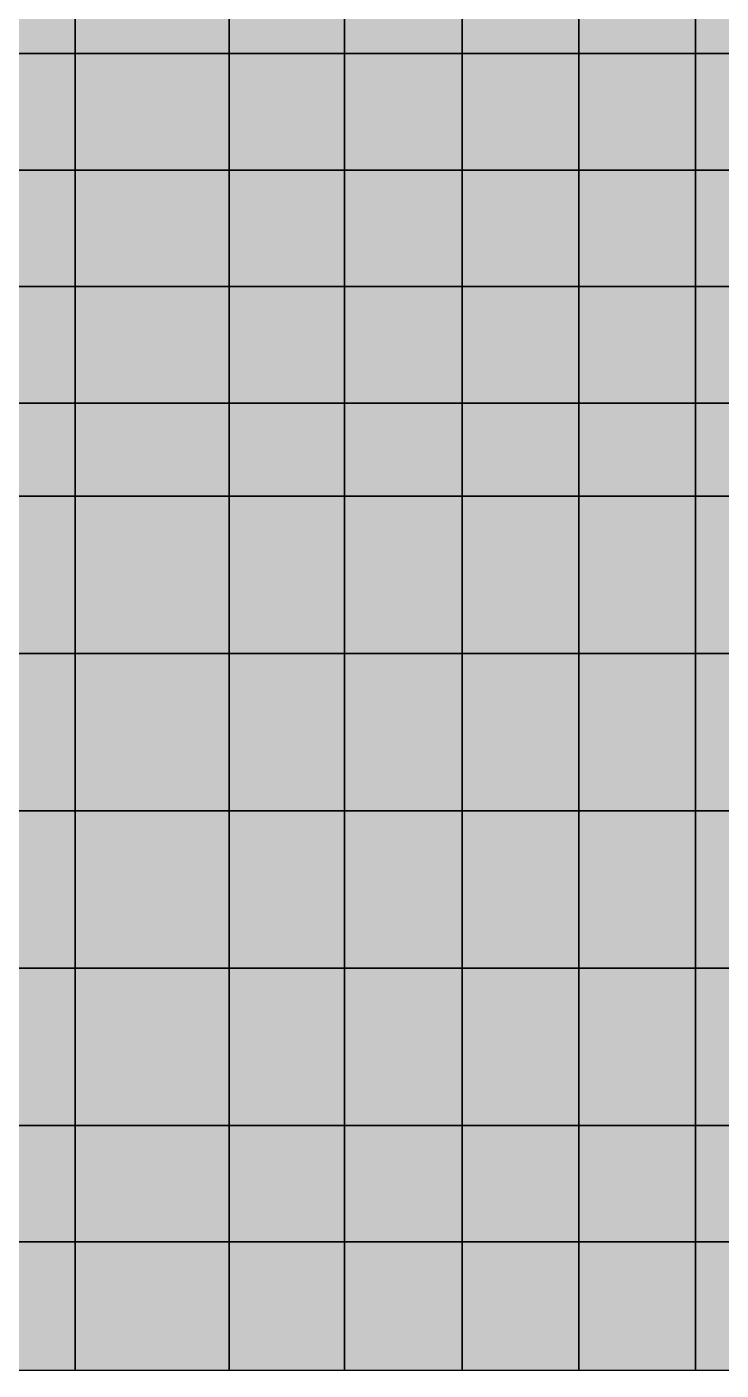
# Model space of a CAD drawing. Header units: inches. Extents: x -100 to 146, y -140 to 41.
# Drawn here: x 0.58 to 6.53, y -41.4 to -29.87 of the extents above; entities that cross this region are included whole.
import ezdxf

# ---------------------------------------------------------------- set-up
doc = ezdxf.new("R2010")
doc.units = ezdxf.units.IN
doc.header["$MEASUREMENT"] = 0
for name, color, linetype in [('Contour 1-01', 7, 'Continuous'), ('Mesh-Ag1', 7, 'Continuous'), ('Mesh-CDM(50%)_Ac1①', 7, 'Continuous'), ('Mesh-CDM(50%)_Acs', 7, 'Continuous'), ('Mesh-Dc1', 7, 'Continuous'), ('Mesh-Dg1', 7, 'Continuous'), ('Mesh-Ds1', 7, 'Continuous'), ('Undeformed Mesh-Ag1', 7, 'Continuous'), ('Undeformed Mesh-CDM(50%)_Ac1①', 7, 'Continuous'), ('Undeformed Mesh-CDM(50%)_Acs', 7, 'Continuous'), ('Undeformed Mesh-Dc1', 7, 'Continuous'), ('Undeformed Mesh-Dg1', 7, 'Continuous'), ('Undeformed Mesh-Ds1', 7, 'Continuous')]:
    doc.layers.add(name, color=color, linetype=linetype)

msp = doc.modelspace()

# ---------------------------------------------------------------- linework, layer by layer
at = {"color": 7, "true_color": 0xffffff, "transparency": 33554687}
for points in [[(0.99, -28.5), (0, -28.5), (0, -30.1)], [(0.99, -28.5), (0, -30.1), (0.99, -30.1)], [(0.99, -28.5), (0.99, -30.1), (2.311025, -30.1)], [(0.99, -28.5), (2.311025, -30.1), (2.311025, -28.5)], [(3.3, -28.5), (2.311025, -28.5), (2.311025, -30.1)], [(3.3, -28.5), (2.311025, -30.1), (3.3, -30.1)], [(4.311025, -28.5), (3.3, -28.5), (3.3, -30.1)], [(4.311025, -28.5), (3.3, -30.1), (4.311025, -30.1)], [(5.311025, -28.5), (4.311025, -28.5), (4.311025, -30.1)], [(5.311025, -28.5), (4.311025, -30.1), (5.311025, -30.1)], [(6.311025, -28.5), (5.311025, -28.5), (5.311025, -30.1)], [(6.311025, -28.5), (5.311025, -30.1), (6.311025, -30.1)], [(7.311025, -28.5), (6.311025, -28.5), (6.311025, -30.1)], [(7.311025, -28.5), (6.311025, -30.1), (7.311025, -30.1)], [(0, -31.1), (0.99, -31.1), (0.99, -30.1)], [(0, -31.1), (0.99, -30.1), (0, -30.1)], [(0.99, -30.1), (0.99, -31.1), (2.311025, -31.1)], [(0.99, -30.1), (2.311025, -31.1), (2.311025, -30.1)], [(2.311025, -31.1), (3.3, -31.1), (3.3, -30.1)], [(2.311025, -31.1), (3.3, -30.1), (2.311025, -30.1)], [(3.3, -31.1), (4.311025, -31.1), (4.311025, -30.1)], [(3.3, -31.1), (4.311025, -30.1), (3.3, -30.1)], [(4.311025, -31.1), (5.311025, -31.1), (5.311025, -30.1)], [(4.311025, -31.1), (5.311025, -30.1), (4.311025, -30.1)], [(5.311025, -31.1), (6.311025, -31.1), (6.311025, -30.1)], [(5.311025, -31.1), (6.311025, -30.1), (5.311025, -30.1)], [(6.311025, -31.1), (7.311025, -31.1), (7.311025, -30.1)], [(6.311025, -31.1), (7.311025, -30.1), (6.311025, -30.1)], [(0.99, -31.1), (0, -31.1), (0, -32.1)], [(0.99, -31.1), (0, -32.1), (0.99, -32.1)], [(0.99, -31.1), (0.99, -32.1), (2.311025, -32.1)], [(0.99, -31.1), (2.311025, -32.1), (2.311025, -31.1)], [(3.3, -31.1), (2.311025, -31.1), (2.311025, -32.1)], [(3.3, -31.1), (2.311025, -32.1), (3.3, -32.1)], [(4.311025, -31.1), (3.3, -31.1), (3.3, -32.1)], [(4.311025, -31.1), (3.3, -32.1), (4.311025, -32.1)], [(5.311025, -31.1), (4.311025, -31.1), (4.311025, -32.1)], [(5.311025, -31.1), (4.311025, -32.1), (5.311025, -32.1)], [(6.311025, -31.1), (5.311025, -31.1), (5.311025, -32.1)], [(6.311025, -31.1), (5.311025, -32.1), (6.311025, -32.1)], [(7.311025, -31.1), (6.311025, -31.1), (6.311025, -32.1)], [(7.311025, -31.1), (6.311025, -32.1), (7.311025, -32.1)], [(0, -33.1), (0.99, -33.1), (0.99, -32.1)], [(0, -33.1), (0.99, -32.1), (0, -32.1)], [(0.99, -33.1), (2.311025, -33.1), (2.311025, -32.1)], [(0.99, -33.1), (2.311025, -32.1), (0.99, -32.1)], [(2.311025, -33.1), (3.3, -33.1), (3.3, -32.1)], [(2.311025, -33.1), (3.3, -32.1), (2.311025, -32.1)], [(3.3, -33.1), (4.311025, -33.1), (4.311025, -32.1)], [(3.3, -33.1), (4.311025, -32.1), (3.3, -32.1)], [(4.311025, -33.1), (5.311025, -33.1), (5.311025, -32.1)], [(4.311025, -33.1), (5.311025, -32.1), (4.311025, -32.1)], [(5.311025, -33.1), (6.311025, -33.1), (6.311025, -32.1)], [(5.311025, -33.1), (6.311025, -32.1), (5.311025, -32.1)], [(6.311025, -33.1), (7.311025, -33.1), (7.311025, -32.1)], [(6.311025, -33.1), (7.311025, -32.1), (6.311025, -32.1)], [(0, -33.9), (0.99, -33.9), (0.99, -33.1)], [(0, -33.9), (0.99, -33.1), (0, -33.1)], [(0.99, -33.9), (2.311025, -33.9), (2.311025, -33.1)], [(0.99, -33.9), (2.311025, -33.1), (0.99, -33.1)], [(2.311025, -33.9), (3.3, -33.9), (3.3, -33.1)], [(2.311025, -33.9), (3.3, -33.1), (2.311025, -33.1)], [(3.3, -33.9), (4.311025, -33.9), (4.311025, -33.1)], [(3.3, -33.9), (4.311025, -33.1), (3.3, -33.1)], [(4.311025, -33.9), (5.311025, -33.9), (5.311025, -33.1)], [(4.311025, -33.9), (5.311025, -33.1), (4.311025, -33.1)], [(5.311025, -33.9), (6.311025, -33.9), (6.311025, -33.1)], [(5.311025, -33.9), (6.311025, -33.1), (5.311025, -33.1)], [(6.311025, -33.9), (7.311025, -33.9), (7.311025, -33.1)], [(6.311025, -33.9), (7.311025, -33.1), (6.311025, -33.1)], [(0, -35.25), (0.99, -35.25), (0.99, -33.9)], [(0, -35.25), (0.99, -33.9), (0, -33.9)], [(0.99, -33.9), (0.99, -35.25), (2.311025, -35.25)], [(0.99, -33.9), (2.311025, -35.25), (2.311025, -33.9)], [(2.311025, -35.25), (3.3, -35.25), (3.3, -33.9)], [(2.311025, -35.25), (3.3, -33.9), (2.311025, -33.9)], [(3.3, -33.9), (3.3, -35.25), (4.311025, -35.25)], [(3.3, -33.9), (4.311025, -35.25), (4.311025, -33.9)], [(4.311025, -33.9), (4.311025, -35.25), (5.311025, -35.25)], [(4.311025, -33.9), (5.311025, -35.25), (5.311025, -33.9)], [(5.311025, -33.9), (5.311025, -35.25), (6.311025, -35.25)], [(5.311025, -33.9), (6.311025, -35.25), (6.311025, -33.9)], [(6.311025, -33.9), (6.311025, -35.25), (7.311025, -35.25)], [(6.311025, -33.9), (7.311025, -35.25), (7.311025, -33.9)], [(0, -36.6), (0.99, -36.6), (0.99, -35.25)], [(0, -36.6), (0.99, -35.25), (0, -35.25)], [(0.99, -35.25), (0.99, -36.6), (2.311025, -36.6)], [(0.99, -35.25), (2.311025, -36.6), (2.311025, -35.25)], [(2.311025, -36.6), (3.3, -36.6), (3.3, -35.25)], [(2.311025, -36.6), (3.3, -35.25), (2.311025, -35.25)], [(3.3, -36.6), (4.311025, -36.6), (4.311025, -35.25)], [(3.3, -36.6), (4.311025, -35.25), (3.3, -35.25)], [(4.311025, -36.6), (5.311025, -36.6), (5.311025, -35.25)], [(4.311025, -36.6), (5.311025, -35.25), (4.311025, -35.25)], [(5.311025, -35.25), (5.311025, -36.6), (6.311025, -36.6)], [(5.311025, -35.25), (6.311025, -36.6), (6.311025, -35.25)], [(6.311025, -35.25), (6.311025, -36.6), (7.311025, -36.6)], [(6.311025, -35.25), (7.311025, -36.6), (7.311025, -35.25)], [(0, -37.95), (0.99, -37.95), (0.99, -36.6)], [(0, -37.95), (0.99, -36.6), (0, -36.6)], [(0.99, -36.6), (0.99, -37.95), (2.311025, -37.95)], [(0.99, -36.6), (2.311025, -37.95), (2.311025, -36.6)], [(2.311025, -37.95), (3.3, -37.95), (3.3, -36.6)], [(2.311025, -37.95), (3.3, -36.6), (2.311025, -36.6)], [(3.3, -37.95), (4.311025, -37.95), (4.311025, -36.6)], [(3.3, -37.95), (4.311025, -36.6), (3.3, -36.6)], [(4.311025, -36.6), (4.311025, -37.95), (5.311025, -37.95)], [(4.311025, -36.6), (5.311025, -37.95), (5.311025, -36.6)], [(5.311025, -36.6), (5.311025, -37.95), (6.311025, -37.95)], [(5.311025, -36.6), (6.311025, -37.95), (6.311025, -36.6)], [(6.311025, -36.6), (6.311025, -37.95), (7.311025, -37.95)], [(6.311025, -36.6), (7.311025, -37.95), (7.311025, -36.6)], [(0.99, -37.95), (0, -37.95), (0, -39.3)], [(0.99, -37.95), (0, -39.3), (0.99, -39.3)], [(0.99, -39.3), (2.311025, -39.3), (2.311025, -37.95)], [(0.99, -39.3), (2.311025, -37.95), (0.99, -37.95)], [(3.3, -37.95), (2.311025, -37.95), (2.311025, -39.3)], [(3.3, -37.95), (2.311025, -39.3), (3.3, -39.3)], [(3.3, -39.3), (4.311025, -39.3), (4.311025, -37.95)], [(3.3, -39.3), (4.311025, -37.95), (3.3, -37.95)], [(5.311025, -37.95), (4.311025, -37.95), (4.311025, -39.3)], [(5.311025, -37.95), (4.311025, -39.3), (5.311025, -39.3)], [(5.311025, -37.95), (5.311025, -39.3), (6.311025, -39.3)], [(5.311025, -37.95), (6.311025, -39.3), (6.311025, -37.95)], [(6.311025, -37.95), (6.311025, -39.3), (7.311025, -39.3)], [(6.311025, -37.95), (7.311025, -39.3), (7.311025, -37.95)], [(0, -40.3), (0.99, -40.3), (0.99, -39.3)], [(0, -40.3), (0.99, -39.3), (0, -39.3)], [(2.311025, -39.3), (0.99, -39.3), (0.99, -40.3)], [(2.311025, -39.3), (0.99, -40.3), (2.311025, -40.3)], [(2.311025, -40.3), (3.3, -40.3), (3.3, -39.3)], [(2.311025, -40.3), (3.3, -39.3), (2.311025, -39.3)], [(4.311025, -39.3), (3.3, -39.3), (3.3, -40.3)], [(4.311025, -39.3), (3.3, -40.3), (4.311025, -40.3)], [(4.311025, -40.3), (5.311025, -40.3), (5.311025, -39.3)], [(4.311025, -40.3), (5.311025, -39.3), (4.311025, -39.3)], [(5.311025, -40.3), (6.311025, -40.3), (6.311025, -39.3)], [(5.311025, -40.3), (6.311025, -39.3), (5.311025, -39.3)], [(6.311025, -40.3), (7.311025, -40.3), (7.311025, -39.3)], [(6.311025, -40.3), (7.311025, -39.3), (6.311025, -39.3)], [(0.99, -40.3), (0, -40.3), (0, -41.4)], [(0.99, -40.3), (0, -41.4), (0.99, -41.4)], [(2.311025, -40.3), (0.99, -40.3), (0.99, -41.4)], [(2.311025, -40.3), (0.99, -41.4), (2.311025, -41.4)], [(3.3, -40.3), (2.311025, -40.3), (2.311025, -41.4)], [(3.3, -40.3), (2.311025, -41.4), (3.3, -41.4)], [(4.311025, -40.3), (3.3, -40.3), (3.3, -41.4)], [(4.311025, -40.3), (3.3, -41.4), (4.311025, -41.4)], [(5.311025, -40.3), (4.311025, -40.3), (4.311025, -41.4)], [(5.311025, -40.3), (4.311025, -41.4), (5.311025, -41.4)], [(6.311025, -40.3), (5.311025, -40.3), (5.311025, -41.4)], [(6.311025, -40.3), (5.311025, -41.4), (6.311025, -41.4)], [(7.311025, -40.3), (6.311025, -40.3), (6.311025, -41.4)], [(7.311025, -40.3), (6.311025, -41.4), (7.311025, -41.4)]]:
    msp.add_solid(points, dxfattribs=at)
at = {"layer": 'Contour 1-01', "color": 5, "true_color": 0x0000ff}
for points in [[(0.99, -28.5), (0, -28.5), (0, -30.1)], [(0.99, -28.5), (0, -30.1), (0.99, -30.1)], [(0.99, -28.5), (0.99, -30.1), (2.311025, -30.1)], [(0.99, -28.5), (2.311025, -30.1), (2.311025, -28.5)], [(3.3, -28.5), (2.311025, -28.5), (2.311025, -30.1)], [(3.3, -28.5), (2.311025, -30.1), (3.3, -30.1)], [(4.311025, -28.5), (3.3, -28.5), (3.3, -30.1)], [(4.311025, -28.5), (3.3, -30.1), (4.311025, -30.1)], [(5.311025, -28.5), (4.311025, -28.5), (4.311025, -30.1)], [(5.311025, -28.5), (4.311025, -30.1), (5.311025, -30.1)], [(6.311025, -28.5), (5.311025, -28.5), (5.311025, -30.1)], [(6.311025, -28.5), (5.311025, -30.1), (6.311025, -30.1)], [(7.311025, -28.5), (6.311025, -28.5), (6.311025, -30.1)], [(7.311025, -28.5), (6.311025, -30.1), (7.311025, -30.1)], [(0, -31.1), (0.99, -31.1), (0.99, -30.1)], [(0, -31.1), (0.99, -30.1), (0, -30.1)], [(0.99, -30.1), (0.99, -31.1), (2.311025, -31.1)], [(0.99, -30.1), (2.311025, -31.1), (2.311025, -30.1)], [(2.311025, -31.1), (3.3, -31.1), (3.3, -30.1)], [(2.311025, -31.1), (3.3, -30.1), (2.311025, -30.1)], [(3.3, -31.1), (4.311025, -31.1), (4.311025, -30.1)], [(3.3, -31.1), (4.311025, -30.1), (3.3, -30.1)], [(4.311025, -31.1), (5.311025, -31.1), (5.311025, -30.1)], [(4.311025, -31.1), (5.311025, -30.1), (4.311025, -30.1)], [(5.311025, -31.1), (6.311025, -31.1), (6.311025, -30.1)], [(5.311025, -31.1), (6.311025, -30.1), (5.311025, -30.1)], [(6.311025, -31.1), (7.311025, -31.1), (7.311025, -30.1)], [(6.311025, -31.1), (7.311025, -30.1), (6.311025, -30.1)], [(0.99, -31.1), (0, -31.1), (0, -32.1)], [(0.99, -31.1), (0, -32.1), (0.99, -32.1)], [(0.99, -31.1), (0.99, -32.1), (2.311025, -32.1)], [(0.99, -31.1), (2.311025, -32.1), (2.311025, -31.1)], [(3.3, -31.1), (2.311025, -31.1), (2.311025, -32.1)], [(3.3, -31.1), (2.311025, -32.1), (3.3, -32.1)], [(4.311025, -31.1), (3.3, -31.1), (3.3, -32.1)], [(4.311025, -31.1), (3.3, -32.1), (4.311025, -32.1)], [(5.311025, -31.1), (4.311025, -31.1), (4.311025, -32.1)], [(5.311025, -31.1), (4.311025, -32.1), (5.311025, -32.1)], [(6.311025, -31.1), (5.311025, -31.1), (5.311025, -32.1)], [(6.311025, -31.1), (5.311025, -32.1), (6.311025, -32.1)], [(7.311025, -31.1), (6.311025, -31.1), (6.311025, -32.1)], [(7.311025, -31.1), (6.311025, -32.1), (7.311025, -32.1)], [(0, -33.1), (0.99, -33.1), (0.99, -32.1)], [(0, -33.1), (0.99, -32.1), (0, -32.1)], [(0.99, -33.1), (2.311025, -33.1), (2.311025, -32.1)], [(0.99, -33.1), (2.311025, -32.1), (0.99, -32.1)], [(2.311025, -33.1), (3.3, -33.1), (3.3, -32.1)], [(2.311025, -33.1), (3.3, -32.1), (2.311025, -32.1)], [(3.3, -33.1), (4.311025, -33.1), (4.311025, -32.1)], [(3.3, -33.1), (4.311025, -32.1), (3.3, -32.1)], [(4.311025, -33.1), (5.311025, -33.1), (5.311025, -32.1)], [(4.311025, -33.1), (5.311025, -32.1), (4.311025, -32.1)], [(5.311025, -33.1), (6.311025, -33.1), (6.311025, -32.1)], [(5.311025, -33.1), (6.311025, -32.1), (5.311025, -32.1)], [(6.311025, -33.1), (7.311025, -33.1), (7.311025, -32.1)], [(6.311025, -33.1), (7.311025, -32.1), (6.311025, -32.1)], [(0, -33.9), (0.99, -33.9), (0.99, -33.1)], [(0, -33.9), (0.99, -33.1), (0, -33.1)], [(0.99, -33.9), (2.311025, -33.9), (2.311025, -33.1)], [(0.99, -33.9), (2.311025, -33.1), (0.99, -33.1)], [(2.311025, -33.9), (3.3, -33.9), (3.3, -33.1)], [(2.311025, -33.9), (3.3, -33.1), (2.311025, -33.1)], [(3.3, -33.9), (4.311025, -33.9), (4.311025, -33.1)], [(3.3, -33.9), (4.311025, -33.1), (3.3, -33.1)], [(4.311025, -33.9), (5.311025, -33.9), (5.311025, -33.1)], [(4.311025, -33.9), (5.311025, -33.1), (4.311025, -33.1)], [(5.311025, -33.9), (6.311025, -33.9), (6.311025, -33.1)], [(5.311025, -33.9), (6.311025, -33.1), (5.311025, -33.1)], [(6.311025, -33.9), (7.311025, -33.9), (7.311025, -33.1)], [(6.311025, -33.9), (7.311025, -33.1), (6.311025, -33.1)], [(0, -35.25), (0.99, -35.25), (0.99, -33.9)], [(0, -35.25), (0.99, -33.9), (0, -33.9)], [(0.99, -33.9), (0.99, -35.25), (2.311025, -35.25)], [(0.99, -33.9), (2.311025, -35.25), (2.311025, -33.9)], [(2.311025, -35.25), (3.3, -35.25), (3.3, -33.9)], [(2.311025, -35.25), (3.3, -33.9), (2.311025, -33.9)], [(3.3, -33.9), (3.3, -35.25), (4.311025, -35.25)], [(3.3, -33.9), (4.311025, -35.25), (4.311025, -33.9)], [(4.311025, -33.9), (4.311025, -35.25), (5.311025, -35.25)], [(4.311025, -33.9), (5.311025, -35.25), (5.311025, -33.9)], [(5.311025, -33.9), (5.311025, -35.25), (6.311025, -35.25)], [(5.311025, -33.9), (6.311025, -35.25), (6.311025, -33.9)], [(6.311025, -33.9), (6.311025, -35.25), (7.311025, -35.25)], [(6.311025, -33.9), (7.311025, -35.25), (7.311025, -33.9)], [(0, -36.6), (0.99, -36.6), (0.99, -35.25)], [(0, -36.6), (0.99, -35.25), (0, -35.25)], [(0.99, -35.25), (0.99, -36.6), (2.311025, -36.6)], [(0.99, -35.25), (2.311025, -36.6), (2.311025, -35.25)], [(2.311025, -36.6), (3.3, -36.6), (3.3, -35.25)], [(2.311025, -36.6), (3.3, -35.25), (2.311025, -35.25)], [(3.3, -36.6), (4.311025, -36.6), (4.311025, -35.25)], [(3.3, -36.6), (4.311025, -35.25), (3.3, -35.25)], [(4.311025, -36.6), (5.311025, -36.6), (5.311025, -35.25)], [(4.311025, -36.6), (5.311025, -35.25), (4.311025, -35.25)], [(5.311025, -35.25), (5.311025, -36.6), (6.311025, -36.6)], [(5.311025, -35.25), (6.311025, -36.6), (6.311025, -35.25)], [(6.311025, -35.25), (6.311025, -36.6), (7.311025, -36.6)], [(6.311025, -35.25), (7.311025, -36.6), (7.311025, -35.25)], [(0, -37.95), (0.99, -37.95), (0.99, -36.6)], [(0, -37.95), (0.99, -36.6), (0, -36.6)], [(0.99, -36.6), (0.99, -37.95), (2.311025, -37.95)], [(0.99, -36.6), (2.311025, -37.95), (2.311025, -36.6)], [(2.311025, -37.95), (3.3, -37.95), (3.3, -36.6)], [(2.311025, -37.95), (3.3, -36.6), (2.311025, -36.6)], [(3.3, -37.95), (4.311025, -37.95), (4.311025, -36.6)], [(3.3, -37.95), (4.311025, -36.6), (3.3, -36.6)], [(4.311025, -36.6), (4.311025, -37.95), (5.311025, -37.95)], [(4.311025, -36.6), (5.311025, -37.95), (5.311025, -36.6)], [(5.311025, -36.6), (5.311025, -37.95), (6.311025, -37.95)], [(5.311025, -36.6), (6.311025, -37.95), (6.311025, -36.6)], [(6.311025, -36.6), (6.311025, -37.95), (7.311025, -37.95)], [(6.311025, -36.6), (7.311025, -37.95), (7.311025, -36.6)], [(0.99, -37.95), (0, -37.95), (0, -39.3)], [(0.99, -37.95), (0, -39.3), (0.99, -39.3)], [(0.99, -39.3), (2.311025, -39.3), (2.311025, -37.95)], [(0.99, -39.3), (2.311025, -37.95), (0.99, -37.95)], [(3.3, -37.95), (2.311025, -37.95), (2.311025, -39.3)], [(3.3, -37.95), (2.311025, -39.3), (3.3, -39.3)], [(3.3, -39.3), (4.311025, -39.3), (4.311025, -37.95)], [(3.3, -39.3), (4.311025, -37.95), (3.3, -37.95)], [(5.311025, -37.95), (4.311025, -37.95), (4.311025, -39.3)], [(5.311025, -37.95), (4.311025, -39.3), (5.311025, -39.3)], [(5.311025, -37.95), (5.311025, -39.3), (6.311025, -39.3)], [(5.311025, -37.95), (6.311025, -39.3), (6.311025, -37.95)], [(6.311025, -37.95), (6.311025, -39.3), (7.311025, -39.3)], [(6.311025, -37.95), (7.311025, -39.3), (7.311025, -37.95)], [(0, -40.3), (0.99, -40.3), (0.99, -39.3)], [(0, -40.3), (0.99, -39.3), (0, -39.3)], [(2.311025, -39.3), (0.99, -39.3), (0.99, -40.3)], [(2.311025, -39.3), (0.99, -40.3), (2.311025, -40.3)], [(2.311025, -40.3), (3.3, -40.3), (3.3, -39.3)], [(2.311025, -40.3), (3.3, -39.3), (2.311025, -39.3)], [(4.311025, -39.3), (3.3, -39.3), (3.3, -40.3)], [(4.311025, -39.3), (3.3, -40.3), (4.311025, -40.3)], [(4.311025, -40.3), (5.311025, -40.3), (5.311025, -39.3)], [(4.311025, -40.3), (5.311025, -39.3), (4.311025, -39.3)], [(5.311025, -40.3), (6.311025, -40.3), (6.311025, -39.3)], [(5.311025, -40.3), (6.311025, -39.3), (5.311025, -39.3)], [(6.311025, -40.3), (7.311025, -40.3), (7.311025, -39.3)], [(6.311025, -40.3), (7.311025, -39.3), (6.311025, -39.3)], [(0.99, -40.3), (0, -40.3), (0, -41.4)], [(0.99, -40.3), (0, -41.4), (0.99, -41.4)], [(2.311025, -40.3), (0.99, -40.3), (0.99, -41.4)], [(2.311025, -40.3), (0.99, -41.4), (2.311025, -41.4)], [(3.3, -40.3), (2.311025, -40.3), (2.311025, -41.4)], [(3.3, -40.3), (2.311025, -41.4), (3.3, -41.4)], [(4.311025, -40.3), (3.3, -40.3), (3.3, -41.4)], [(4.311025, -40.3), (3.3, -41.4), (4.311025, -41.4)], [(5.311025, -40.3), (4.311025, -40.3), (4.311025, -41.4)], [(5.311025, -40.3), (4.311025, -41.4), (5.311025, -41.4)], [(6.311025, -40.3), (5.311025, -40.3), (5.311025, -41.4)], [(6.311025, -40.3), (5.311025, -41.4), (6.311025, -41.4)], [(7.311025, -40.3), (6.311025, -40.3), (6.311025, -41.4)], [(7.311025, -40.3), (6.311025, -41.4), (7.311025, -41.4)]]:
    msp.add_solid(points, dxfattribs=at)
at = {"layer": 'Mesh-Ag1', "color": 18, "true_color": 0x000000, "transparency": 33554559}
for p, q in [((0.99, -33.1), (0, -33.1)), ((0.99, -33.9), (0.99, -33.1)), ((2.311025, -33.1), (0.99, -33.1)), ((0.99, -33.1), (0.99, -33.9)), ((2.311025, -33.9), (2.311025, -33.1)), ((3.3, -33.1), (2.311025, -33.1)), ((2.311025, -33.1), (2.311025, -33.9)), ((3.3, -33.9), (3.3, -33.1)), ((4.311025, -33.1), (3.3, -33.1)), ((3.3, -33.1), (3.3, -33.9)), ((4.311025, -33.9), (4.311025, -33.1)), ((5.311025, -33.1), (4.311025, -33.1)), ((4.311025, -33.1), (4.311025, -33.9)), ((5.311025, -33.9), (5.311025, -33.1)), ((6.311025, -33.1), (5.311025, -33.1)), ((5.311025, -33.1), (5.311025, -33.9)), ((6.311025, -33.9), (6.311025, -33.1)), ((7.311025, -33.1), (6.311025, -33.1)), ((6.311025, -33.1), (6.311025, -33.9)), ((0, -33.9), (0.99, -33.9)), ((0.99, -33.9), (2.311025, -33.9)), ((2.311025, -33.9), (3.3, -33.9)), ((3.3, -33.9), (4.311025, -33.9)), ((4.311025, -33.9), (5.311025, -33.9)), ((5.311025, -33.9), (6.311025, -33.9)), ((6.311025, -33.9), (7.311025, -33.9))]:
    msp.add_line(p, q, dxfattribs=at)
at = {"layer": 'Mesh-CDM(50%)_Ac1①', "color": 18, "true_color": 0x000000, "transparency": 33554559}
for p, q in [((0.99, -30.1), (0.99, -28.5)), ((0.99, -28.5), (0.99, -30.1)), ((2.311025, -30.1), (2.311025, -28.5)), ((2.311025, -28.5), (2.311025, -30.1)), ((3.3, -30.1), (3.3, -28.5)), ((3.3, -28.5), (3.3, -30.1)), ((4.311025, -30.1), (4.311025, -28.5)), ((4.311025, -28.5), (4.311025, -30.1)), ((5.311025, -30.1), (5.311025, -28.5)), ((5.311025, -28.5), (5.311025, -30.1)), ((6.311025, -30.1), (6.311025, -28.5)), ((6.311025, -28.5), (6.311025, -30.1)), ((0, -30.1), (0.99, -30.1)), ((0.99, -30.1), (2.311025, -30.1)), ((2.311025, -30.1), (3.3, -30.1)), ((3.3, -30.1), (4.311025, -30.1)), ((4.311025, -30.1), (5.311025, -30.1)), ((5.311025, -30.1), (6.311025, -30.1)), ((6.311025, -30.1), (7.311025, -30.1))]:
    msp.add_line(p, q, dxfattribs=at)
at = {"layer": 'Mesh-CDM(50%)_Acs', "color": 18, "true_color": 0x000000, "transparency": 33554559}
for p, q in [((0.99, -30.1), (0, -30.1)), ((0.99, -31.1), (0.99, -30.1)), ((0.99, -30.1), (0.99, -31.1)), ((2.311025, -30.1), (0.99, -30.1)), ((2.311025, -31.1), (2.311025, -30.1)), ((3.3, -30.1), (2.311025, -30.1)), ((2.311025, -30.1), (2.311025, -31.1)), ((3.3, -31.1), (3.3, -30.1)), ((4.311025, -30.1), (3.3, -30.1)), ((3.3, -30.1), (3.3, -31.1)), ((4.311025, -31.1), (4.311025, -30.1)), ((5.311025, -30.1), (4.311025, -30.1)), ((4.311025, -30.1), (4.311025, -31.1)), ((5.311025, -31.1), (5.311025, -30.1)), ((6.311025, -30.1), (5.311025, -30.1)), ((5.311025, -30.1), (5.311025, -31.1)), ((6.311025, -31.1), (6.311025, -30.1)), ((7.311025, -30.1), (6.311025, -30.1)), ((6.311025, -30.1), (6.311025, -31.1)), ((0.99, -31.1), (0, -31.1)), ((0, -31.1), (0.99, -31.1)), ((0.99, -32.1), (0.99, -31.1)), ((0.99, -31.1), (0.99, -32.1)), ((2.311025, -31.1), (0.99, -31.1)), ((0.99, -31.1), (2.311025, -31.1)), ((2.311025, -32.1), (2.311025, -31.1)), ((2.311025, -31.1), (3.3, -31.1)), ((3.3, -31.1), (2.311025, -31.1)), ((2.311025, -31.1), (2.311025, -32.1)), ((3.3, -32.1), (3.3, -31.1)), ((4.311025, -31.1), (3.3, -31.1)), ((3.3, -31.1), (3.3, -32.1)), ((3.3, -31.1), (4.311025, -31.1)), ((4.311025, -32.1), (4.311025, -31.1)), ((5.311025, -31.1), (4.311025, -31.1)), ((4.311025, -31.1), (4.311025, -32.1)), ((4.311025, -31.1), (5.311025, -31.1)), ((5.311025, -32.1), (5.311025, -31.1)), ((6.311025, -31.1), (5.311025, -31.1)), ((5.311025, -31.1), (5.311025, -32.1)), ((5.311025, -31.1), (6.311025, -31.1)), ((6.311025, -32.1), (6.311025, -31.1)), ((7.311025, -31.1), (6.311025, -31.1)), ((6.311025, -31.1), (6.311025, -32.1)), ((6.311025, -31.1), (7.311025, -31.1)), ((0.99, -32.1), (0, -32.1)), ((0, -32.1), (0.99, -32.1)), ((0.99, -33.1), (0.99, -32.1)), ((2.311025, -32.1), (0.99, -32.1)), ((0.99, -32.1), (0.99, -33.1)), ((0.99, -32.1), (2.311025, -32.1)), ((2.311025, -33.1), (2.311025, -32.1)), ((3.3, -32.1), (2.311025, -32.1)), ((2.311025, -32.1), (2.311025, -33.1)), ((2.311025, -32.1), (3.3, -32.1)), ((3.3, -33.1), (3.3, -32.1)), ((4.311025, -32.1), (3.3, -32.1)), ((3.3, -32.1), (3.3, -33.1)), ((3.3, -32.1), (4.311025, -32.1)), ((4.311025, -33.1), (4.311025, -32.1)), ((5.311025, -32.1), (4.311025, -32.1)), ((4.311025, -32.1), (4.311025, -33.1)), ((4.311025, -32.1), (5.311025, -32.1)), ((5.311025, -33.1), (5.311025, -32.1)), ((6.311025, -32.1), (5.311025, -32.1)), ((5.311025, -32.1), (5.311025, -33.1)), ((5.311025, -32.1), (6.311025, -32.1)), ((6.311025, -33.1), (6.311025, -32.1)), ((6.311025, -32.1), (7.311025, -32.1)), ((7.311025, -32.1), (6.311025, -32.1)), ((6.311025, -32.1), (6.311025, -33.1)), ((0, -33.1), (0.99, -33.1)), ((0.99, -33.1), (2.311025, -33.1)), ((2.311025, -33.1), (3.3, -33.1)), ((3.3, -33.1), (4.311025, -33.1)), ((4.311025, -33.1), (5.311025, -33.1)), ((5.311025, -33.1), (6.311025, -33.1)), ((6.311025, -33.1), (7.311025, -33.1))]:
    msp.add_line(p, q, dxfattribs=at)
at = {"layer": 'Mesh-Dc1', "color": 18, "true_color": 0x000000, "transparency": 33554559}
for p, q in [((0.99, -33.9), (0, -33.9)), ((0.99, -35.25), (0.99, -33.9)), ((0.99, -33.9), (0.99, -35.25)), ((2.311025, -33.9), (0.99, -33.9)), ((2.311025, -35.25), (2.311025, -33.9)), ((3.3, -33.9), (2.311025, -33.9)), ((2.311025, -33.9), (2.311025, -35.25)), ((3.3, -35.25), (3.3, -33.9)), ((3.3, -33.9), (3.3, -35.25)), ((4.311025, -33.9), (3.3, -33.9)), ((4.311025, -35.25), (4.311025, -33.9)), ((4.311025, -33.9), (4.311025, -35.25)), ((5.311025, -33.9), (4.311025, -33.9)), ((5.311025, -35.25), (5.311025, -33.9)), ((5.311025, -33.9), (5.311025, -35.25)), ((6.311025, -33.9), (5.311025, -33.9)), ((6.311025, -35.25), (6.311025, -33.9)), ((6.311025, -33.9), (6.311025, -35.25)), ((7.311025, -33.9), (6.311025, -33.9)), ((0.99, -35.25), (0, -35.25)), ((0, -35.25), (0.99, -35.25)), ((0.99, -36.6), (0.99, -35.25)), ((0.99, -35.25), (0.99, -36.6)), ((2.311025, -35.25), (0.99, -35.25)), ((0.99, -35.25), (2.311025, -35.25)), ((2.311025, -36.6), (2.311025, -35.25)), ((3.3, -35.25), (2.311025, -35.25)), ((2.311025, -35.25), (2.311025, -36.6)), ((2.311025, -35.25), (3.3, -35.25)), ((3.3, -36.6), (3.3, -35.25)), ((4.311025, -35.25), (3.3, -35.25)), ((3.3, -35.25), (3.3, -36.6)), ((3.3, -35.25), (4.311025, -35.25)), ((4.311025, -36.6), (4.311025, -35.25)), ((5.311025, -35.25), (4.311025, -35.25)), ((4.311025, -35.25), (4.311025, -36.6)), ((4.311025, -35.25), (5.311025, -35.25)), ((5.311025, -36.6), (5.311025, -35.25)), ((5.311025, -35.25), (5.311025, -36.6)), ((6.311025, -35.25), (5.311025, -35.25)), ((5.311025, -35.25), (6.311025, -35.25)), ((6.311025, -36.6), (6.311025, -35.25)), ((6.311025, -35.25), (6.311025, -36.6)), ((7.311025, -35.25), (6.311025, -35.25)), ((6.311025, -35.25), (7.311025, -35.25)), ((0.99, -36.6), (0, -36.6)), ((0, -36.6), (0.99, -36.6)), ((0.99, -37.95), (0.99, -36.6)), ((0.99, -36.6), (0.99, -37.95)), ((2.311025, -36.6), (0.99, -36.6)), ((0.99, -36.6), (2.311025, -36.6)), ((2.311025, -37.95), (2.311025, -36.6)), ((3.3, -36.6), (2.311025, -36.6)), ((2.311025, -36.6), (2.311025, -37.95)), ((2.311025, -36.6), (3.3, -36.6)), ((3.3, -37.95), (3.3, -36.6)), ((3.3, -36.6), (4.311025, -36.6)), ((4.311025, -36.6), (3.3, -36.6)), ((3.3, -36.6), (3.3, -37.95)), ((4.311025, -37.95), (4.311025, -36.6)), ((4.311025, -36.6), (4.311025, -37.95)), ((5.311025, -36.6), (4.311025, -36.6)), ((4.311025, -36.6), (5.311025, -36.6)), ((5.311025, -37.95), (5.311025, -36.6)), ((5.311025, -36.6), (5.311025, -37.95)), ((6.311025, -36.6), (5.311025, -36.6)), ((5.311025, -36.6), (6.311025, -36.6)), ((6.311025, -37.95), (6.311025, -36.6)), ((6.311025, -36.6), (6.311025, -37.95)), ((7.311025, -36.6), (6.311025, -36.6)), ((6.311025, -36.6), (7.311025, -36.6)), ((0.99, -37.95), (0, -37.95)), ((0, -37.95), (0.99, -37.95)), ((0.99, -39.3), (0.99, -37.95)), ((2.311025, -37.95), (0.99, -37.95)), ((0.99, -37.95), (0.99, -39.3)), ((0.99, -37.95), (2.311025, -37.95)), ((2.311025, -39.3), (2.311025, -37.95)), ((3.3, -37.95), (2.311025, -37.95)), ((2.311025, -37.95), (2.311025, -39.3)), ((2.311025, -37.95), (3.3, -37.95)), ((3.3, -39.3), (3.3, -37.95)), ((4.311025, -37.95), (3.3, -37.95)), ((3.3, -37.95), (3.3, -39.3)), ((3.3, -37.95), (4.311025, -37.95)), ((4.311025, -39.3), (4.311025, -37.95)), ((5.311025, -37.95), (4.311025, -37.95)), ((4.311025, -37.95), (4.311025, -39.3)), ((4.311025, -37.95), (5.311025, -37.95)), ((5.311025, -39.3), (5.311025, -37.95)), ((5.311025, -37.95), (5.311025, -39.3)), ((6.311025, -37.95), (5.311025, -37.95)), ((5.311025, -37.95), (6.311025, -37.95)), ((6.311025, -39.3), (6.311025, -37.95)), ((6.311025, -37.95), (6.311025, -39.3)), ((7.311025, -37.95), (6.311025, -37.95)), ((6.311025, -37.95), (7.311025, -37.95)), ((0, -39.3), (0.99, -39.3)), ((0.99, -39.3), (2.311025, -39.3)), ((2.311025, -39.3), (3.3, -39.3)), ((3.3, -39.3), (4.311025, -39.3)), ((4.311025, -39.3), (5.311025, -39.3)), ((5.311025, -39.3), (6.311025, -39.3)), ((6.311025, -39.3), (7.311025, -39.3))]:
    msp.add_line(p, q, dxfattribs=at)
at = {"layer": 'Mesh-Dg1', "color": 18, "true_color": 0x000000, "transparency": 33554559}
for p, q in [((0.99, -40.3), (0, -40.3)), ((0.99, -41.4), (0.99, -40.3)), ((2.311025, -40.3), (0.99, -40.3)), ((0.99, -40.3), (0.99, -41.4)), ((2.311025, -41.4), (2.311025, -40.3)), ((3.3, -40.3), (2.311025, -40.3)), ((2.311025, -40.3), (2.311025, -41.4)), ((3.3, -41.4), (3.3, -40.3)), ((4.311025, -40.3), (3.3, -40.3)), ((3.3, -40.3), (3.3, -41.4)), ((4.311025, -41.4), (4.311025, -40.3)), ((5.311025, -40.3), (4.311025, -40.3)), ((4.311025, -40.3), (4.311025, -41.4)), ((5.311025, -41.4), (5.311025, -40.3)), ((6.311025, -40.3), (5.311025, -40.3)), ((5.311025, -40.3), (5.311025, -41.4)), ((6.311025, -41.4), (6.311025, -40.3)), ((7.311025, -40.3), (6.311025, -40.3)), ((6.311025, -40.3), (6.311025, -41.4)), ((0, -41.4), (0.99, -41.4)), ((0.99, -41.4), (2.311025, -41.4)), ((2.311025, -41.4), (3.3, -41.4)), ((3.3, -41.4), (4.311025, -41.4)), ((4.311025, -41.4), (5.311025, -41.4)), ((5.311025, -41.4), (6.311025, -41.4)), ((6.311025, -41.4), (7.311025, -41.4))]:
    msp.add_line(p, q, dxfattribs=at)
at = {"layer": 'Mesh-Ds1', "color": 18, "true_color": 0x000000, "transparency": 33554559}
for p, q in [((0.99, -39.3), (0, -39.3)), ((0.99, -40.3), (0.99, -39.3)), ((2.311025, -39.3), (0.99, -39.3)), ((0.99, -39.3), (0.99, -40.3)), ((2.311025, -40.3), (2.311025, -39.3)), ((3.3, -39.3), (2.311025, -39.3)), ((2.311025, -39.3), (2.311025, -40.3)), ((3.3, -40.3), (3.3, -39.3)), ((4.311025, -39.3), (3.3, -39.3)), ((3.3, -39.3), (3.3, -40.3)), ((4.311025, -40.3), (4.311025, -39.3)), ((5.311025, -39.3), (4.311025, -39.3)), ((4.311025, -39.3), (4.311025, -40.3)), ((5.311025, -40.3), (5.311025, -39.3)), ((6.311025, -39.3), (5.311025, -39.3)), ((5.311025, -39.3), (5.311025, -40.3)), ((6.311025, -40.3), (6.311025, -39.3)), ((7.311025, -39.3), (6.311025, -39.3)), ((6.311025, -39.3), (6.311025, -40.3)), ((0, -40.3), (0.99, -40.3)), ((0.99, -40.3), (2.311025, -40.3)), ((2.311025, -40.3), (3.3, -40.3)), ((3.3, -40.3), (4.311025, -40.3)), ((4.311025, -40.3), (5.311025, -40.3)), ((5.311025, -40.3), (6.311025, -40.3)), ((6.311025, -40.3), (7.311025, -40.3))]:
    msp.add_line(p, q, dxfattribs=at)
at = {"layer": 'Undeformed Mesh-Ag1', "color": 8, "true_color": 0x808080, "transparency": 33554687}
for p, q in [((0.99, -33.1), (0, -33.1)), ((0.99, -33.9), (0.99, -33.1)), ((2.311025, -33.1), (0.99, -33.1)), ((0.99, -33.1), (0.99, -33.9)), ((2.311025, -33.9), (2.311025, -33.1)), ((3.3, -33.1), (2.311025, -33.1)), ((2.311025, -33.1), (2.311025, -33.9)), ((3.3, -33.9), (3.3, -33.1)), ((4.311025, -33.1), (3.3, -33.1)), ((3.3, -33.1), (3.3, -33.9)), ((4.311025, -33.9), (4.311025, -33.1)), ((5.311025, -33.1), (4.311025, -33.1)), ((4.311025, -33.1), (4.311025, -33.9)), ((5.311025, -33.9), (5.311025, -33.1)), ((6.311025, -33.1), (5.311025, -33.1)), ((5.311025, -33.1), (5.311025, -33.9)), ((6.311025, -33.9), (6.311025, -33.1)), ((7.311025, -33.1), (6.311025, -33.1)), ((6.311025, -33.1), (6.311025, -33.9)), ((0, -33.9), (0.99, -33.9)), ((0.99, -33.9), (2.311025, -33.9)), ((2.311025, -33.9), (3.3, -33.9)), ((3.3, -33.9), (4.311025, -33.9)), ((4.311025, -33.9), (5.311025, -33.9)), ((5.311025, -33.9), (6.311025, -33.9)), ((6.311025, -33.9), (7.311025, -33.9))]:
    msp.add_line(p, q, dxfattribs=at)
at = {"layer": 'Undeformed Mesh-CDM(50%)_Ac1①', "color": 8, "true_color": 0x808080, "transparency": 33554687}
for p, q in [((0.99, -30.1), (0.99, -28.5)), ((0.99, -28.5), (0.99, -30.1)), ((2.311025, -30.1), (2.311025, -28.5)), ((2.311025, -28.5), (2.311025, -30.1)), ((3.3, -30.1), (3.3, -28.5)), ((3.3, -28.5), (3.3, -30.1)), ((4.311025, -30.1), (4.311025, -28.5)), ((4.311025, -28.5), (4.311025, -30.1)), ((5.311025, -30.1), (5.311025, -28.5)), ((5.311025, -28.5), (5.311025, -30.1)), ((6.311025, -30.1), (6.311025, -28.5)), ((6.311025, -28.5), (6.311025, -30.1)), ((0, -30.1), (0.99, -30.1)), ((0.99, -30.1), (2.311025, -30.1)), ((2.311025, -30.1), (3.3, -30.1)), ((3.3, -30.1), (4.311025, -30.1)), ((4.311025, -30.1), (5.311025, -30.1)), ((5.311025, -30.1), (6.311025, -30.1)), ((6.311025, -30.1), (7.311025, -30.1))]:
    msp.add_line(p, q, dxfattribs=at)
at = {"layer": 'Undeformed Mesh-CDM(50%)_Acs', "color": 8, "true_color": 0x808080, "transparency": 33554687}
for p, q in [((0.99, -30.1), (0, -30.1)), ((0.99, -31.1), (0.99, -30.1)), ((0.99, -30.1), (0.99, -31.1)), ((2.311025, -30.1), (0.99, -30.1)), ((2.311025, -31.1), (2.311025, -30.1)), ((3.3, -30.1), (2.311025, -30.1)), ((2.311025, -30.1), (2.311025, -31.1)), ((3.3, -31.1), (3.3, -30.1)), ((4.311025, -30.1), (3.3, -30.1)), ((3.3, -30.1), (3.3, -31.1)), ((4.311025, -31.1), (4.311025, -30.1)), ((5.311025, -30.1), (4.311025, -30.1)), ((4.311025, -30.1), (4.311025, -31.1)), ((5.311025, -31.1), (5.311025, -30.1)), ((6.311025, -30.1), (5.311025, -30.1)), ((5.311025, -30.1), (5.311025, -31.1)), ((6.311025, -31.1), (6.311025, -30.1)), ((7.311025, -30.1), (6.311025, -30.1)), ((6.311025, -30.1), (6.311025, -31.1)), ((0.99, -31.1), (0, -31.1)), ((0, -31.1), (0.99, -31.1)), ((0.99, -32.1), (0.99, -31.1)), ((0.99, -31.1), (0.99, -32.1)), ((2.311025, -31.1), (0.99, -31.1)), ((0.99, -31.1), (2.311025, -31.1)), ((2.311025, -32.1), (2.311025, -31.1)), ((2.311025, -31.1), (3.3, -31.1)), ((3.3, -31.1), (2.311025, -31.1)), ((2.311025, -31.1), (2.311025, -32.1)), ((3.3, -32.1), (3.3, -31.1)), ((4.311025, -31.1), (3.3, -31.1)), ((3.3, -31.1), (3.3, -32.1)), ((3.3, -31.1), (4.311025, -31.1)), ((4.311025, -32.1), (4.311025, -31.1)), ((5.311025, -31.1), (4.311025, -31.1)), ((4.311025, -31.1), (4.311025, -32.1)), ((4.311025, -31.1), (5.311025, -31.1)), ((5.311025, -32.1), (5.311025, -31.1)), ((6.311025, -31.1), (5.311025, -31.1)), ((5.311025, -31.1), (5.311025, -32.1)), ((5.311025, -31.1), (6.311025, -31.1)), ((6.311025, -32.1), (6.311025, -31.1)), ((7.311025, -31.1), (6.311025, -31.1)), ((6.311025, -31.1), (6.311025, -32.1)), ((6.311025, -31.1), (7.311025, -31.1)), ((0.99, -32.1), (0, -32.1)), ((0, -32.1), (0.99, -32.1)), ((0.99, -33.1), (0.99, -32.1)), ((2.311025, -32.1), (0.99, -32.1)), ((0.99, -32.1), (0.99, -33.1)), ((0.99, -32.1), (2.311025, -32.1)), ((2.311025, -33.1), (2.311025, -32.1)), ((3.3, -32.1), (2.311025, -32.1)), ((2.311025, -32.1), (2.311025, -33.1)), ((2.311025, -32.1), (3.3, -32.1)), ((3.3, -33.1), (3.3, -32.1)), ((4.311025, -32.1), (3.3, -32.1)), ((3.3, -32.1), (3.3, -33.1)), ((3.3, -32.1), (4.311025, -32.1)), ((4.311025, -33.1), (4.311025, -32.1)), ((5.311025, -32.1), (4.311025, -32.1)), ((4.311025, -32.1), (4.311025, -33.1)), ((4.311025, -32.1), (5.311025, -32.1)), ((5.311025, -33.1), (5.311025, -32.1)), ((6.311025, -32.1), (5.311025, -32.1)), ((5.311025, -32.1), (5.311025, -33.1)), ((5.311025, -32.1), (6.311025, -32.1)), ((6.311025, -33.1), (6.311025, -32.1)), ((6.311025, -32.1), (7.311025, -32.1)), ((7.311025, -32.1), (6.311025, -32.1)), ((6.311025, -32.1), (6.311025, -33.1)), ((0, -33.1), (0.99, -33.1)), ((0.99, -33.1), (2.311025, -33.1)), ((2.311025, -33.1), (3.3, -33.1)), ((3.3, -33.1), (4.311025, -33.1)), ((4.311025, -33.1), (5.311025, -33.1)), ((5.311025, -33.1), (6.311025, -33.1)), ((6.311025, -33.1), (7.311025, -33.1))]:
    msp.add_line(p, q, dxfattribs=at)
at = {"layer": 'Undeformed Mesh-Dc1', "color": 8, "true_color": 0x808080, "transparency": 33554687}
for p, q in [((0.99, -33.9), (0, -33.9)), ((0.99, -35.25), (0.99, -33.9)), ((0.99, -33.9), (0.99, -35.25)), ((2.311025, -33.9), (0.99, -33.9)), ((2.311025, -35.25), (2.311025, -33.9)), ((3.3, -33.9), (2.311025, -33.9)), ((2.311025, -33.9), (2.311025, -35.25)), ((3.3, -35.25), (3.3, -33.9)), ((3.3, -33.9), (3.3, -35.25)), ((4.311025, -33.9), (3.3, -33.9)), ((4.311025, -35.25), (4.311025, -33.9)), ((4.311025, -33.9), (4.311025, -35.25)), ((5.311025, -33.9), (4.311025, -33.9)), ((5.311025, -35.25), (5.311025, -33.9)), ((5.311025, -33.9), (5.311025, -35.25)), ((6.311025, -33.9), (5.311025, -33.9)), ((6.311025, -35.25), (6.311025, -33.9)), ((6.311025, -33.9), (6.311025, -35.25)), ((7.311025, -33.9), (6.311025, -33.9)), ((0.99, -35.25), (0, -35.25)), ((0, -35.25), (0.99, -35.25)), ((0.99, -36.6), (0.99, -35.25)), ((0.99, -35.25), (0.99, -36.6)), ((2.311025, -35.25), (0.99, -35.25)), ((0.99, -35.25), (2.311025, -35.25)), ((2.311025, -36.6), (2.311025, -35.25)), ((3.3, -35.25), (2.311025, -35.25)), ((2.311025, -35.25), (2.311025, -36.6)), ((2.311025, -35.25), (3.3, -35.25)), ((3.3, -36.6), (3.3, -35.25)), ((4.311025, -35.25), (3.3, -35.25)), ((3.3, -35.25), (3.3, -36.6)), ((3.3, -35.25), (4.311025, -35.25)), ((4.311025, -36.6), (4.311025, -35.25)), ((5.311025, -35.25), (4.311025, -35.25)), ((4.311025, -35.25), (4.311025, -36.6)), ((4.311025, -35.25), (5.311025, -35.25)), ((5.311025, -36.6), (5.311025, -35.25)), ((5.311025, -35.25), (5.311025, -36.6)), ((6.311025, -35.25), (5.311025, -35.25)), ((5.311025, -35.25), (6.311025, -35.25)), ((6.311025, -36.6), (6.311025, -35.25)), ((6.311025, -35.25), (6.311025, -36.6)), ((7.311025, -35.25), (6.311025, -35.25)), ((6.311025, -35.25), (7.311025, -35.25)), ((0.99, -36.6), (0, -36.6)), ((0, -36.6), (0.99, -36.6)), ((0.99, -37.95), (0.99, -36.6)), ((0.99, -36.6), (0.99, -37.95)), ((2.311025, -36.6), (0.99, -36.6)), ((0.99, -36.6), (2.311025, -36.6)), ((2.311025, -37.95), (2.311025, -36.6)), ((3.3, -36.6), (2.311025, -36.6)), ((2.311025, -36.6), (2.311025, -37.95)), ((2.311025, -36.6), (3.3, -36.6)), ((3.3, -37.95), (3.3, -36.6)), ((3.3, -36.6), (4.311025, -36.6)), ((4.311025, -36.6), (3.3, -36.6)), ((3.3, -36.6), (3.3, -37.95)), ((4.311025, -37.95), (4.311025, -36.6)), ((4.311025, -36.6), (4.311025, -37.95)), ((5.311025, -36.6), (4.311025, -36.6)), ((4.311025, -36.6), (5.311025, -36.6)), ((5.311025, -37.95), (5.311025, -36.6)), ((5.311025, -36.6), (5.311025, -37.95)), ((6.311025, -36.6), (5.311025, -36.6)), ((5.311025, -36.6), (6.311025, -36.6)), ((6.311025, -37.95), (6.311025, -36.6)), ((6.311025, -36.6), (6.311025, -37.95)), ((7.311025, -36.6), (6.311025, -36.6)), ((6.311025, -36.6), (7.311025, -36.6)), ((0.99, -37.95), (0, -37.95)), ((0, -37.95), (0.99, -37.95)), ((0.99, -39.3), (0.99, -37.95)), ((2.311025, -37.95), (0.99, -37.95)), ((0.99, -37.95), (0.99, -39.3)), ((0.99, -37.95), (2.311025, -37.95)), ((2.311025, -39.3), (2.311025, -37.95)), ((3.3, -37.95), (2.311025, -37.95)), ((2.311025, -37.95), (2.311025, -39.3)), ((2.311025, -37.95), (3.3, -37.95)), ((3.3, -39.3), (3.3, -37.95)), ((4.311025, -37.95), (3.3, -37.95)), ((3.3, -37.95), (3.3, -39.3)), ((3.3, -37.95), (4.311025, -37.95)), ((4.311025, -39.3), (4.311025, -37.95)), ((5.311025, -37.95), (4.311025, -37.95)), ((4.311025, -37.95), (4.311025, -39.3)), ((4.311025, -37.95), (5.311025, -37.95)), ((5.311025, -39.3), (5.311025, -37.95)), ((5.311025, -37.95), (5.311025, -39.3)), ((6.311025, -37.95), (5.311025, -37.95)), ((5.311025, -37.95), (6.311025, -37.95)), ((6.311025, -39.3), (6.311025, -37.95)), ((6.311025, -37.95), (6.311025, -39.3)), ((7.311025, -37.95), (6.311025, -37.95)), ((6.311025, -37.95), (7.311025, -37.95)), ((0, -39.3), (0.99, -39.3)), ((0.99, -39.3), (2.311025, -39.3)), ((2.311025, -39.3), (3.3, -39.3)), ((3.3, -39.3), (4.311025, -39.3)), ((4.311025, -39.3), (5.311025, -39.3)), ((5.311025, -39.3), (6.311025, -39.3)), ((6.311025, -39.3), (7.311025, -39.3))]:
    msp.add_line(p, q, dxfattribs=at)
at = {"layer": 'Undeformed Mesh-Dg1', "color": 8, "true_color": 0x808080, "transparency": 33554687}
for p, q in [((0.99, -40.3), (0, -40.3)), ((0.99, -41.4), (0.99, -40.3)), ((2.311025, -40.3), (0.99, -40.3)), ((0.99, -40.3), (0.99, -41.4)), ((2.311025, -41.4), (2.311025, -40.3)), ((3.3, -40.3), (2.311025, -40.3)), ((2.311025, -40.3), (2.311025, -41.4)), ((3.3, -41.4), (3.3, -40.3)), ((4.311025, -40.3), (3.3, -40.3)), ((3.3, -40.3), (3.3, -41.4)), ((4.311025, -41.4), (4.311025, -40.3)), ((5.311025, -40.3), (4.311025, -40.3)), ((4.311025, -40.3), (4.311025, -41.4)), ((5.311025, -41.4), (5.311025, -40.3)), ((6.311025, -40.3), (5.311025, -40.3)), ((5.311025, -40.3), (5.311025, -41.4)), ((6.311025, -41.4), (6.311025, -40.3)), ((7.311025, -40.3), (6.311025, -40.3)), ((6.311025, -40.3), (6.311025, -41.4)), ((0, -41.4), (0.99, -41.4)), ((0.99, -41.4), (2.311025, -41.4)), ((2.311025, -41.4), (3.3, -41.4)), ((3.3, -41.4), (4.311025, -41.4)), ((4.311025, -41.4), (5.311025, -41.4)), ((5.311025, -41.4), (6.311025, -41.4)), ((6.311025, -41.4), (7.311025, -41.4))]:
    msp.add_line(p, q, dxfattribs=at)
at = {"layer": 'Undeformed Mesh-Ds1', "color": 8, "true_color": 0x808080, "transparency": 33554687}
for p, q in [((0.99, -39.3), (0, -39.3)), ((0.99, -40.3), (0.99, -39.3)), ((2.311025, -39.3), (0.99, -39.3)), ((0.99, -39.3), (0.99, -40.3)), ((2.311025, -40.3), (2.311025, -39.3)), ((3.3, -39.3), (2.311025, -39.3)), ((2.311025, -39.3), (2.311025, -40.3)), ((3.3, -40.3), (3.3, -39.3)), ((4.311025, -39.3), (3.3, -39.3)), ((3.3, -39.3), (3.3, -40.3)), ((4.311025, -40.3), (4.311025, -39.3)), ((5.311025, -39.3), (4.311025, -39.3)), ((4.311025, -39.3), (4.311025, -40.3)), ((5.311025, -40.3), (5.311025, -39.3)), ((6.311025, -39.3), (5.311025, -39.3)), ((5.311025, -39.3), (5.311025, -40.3)), ((6.311025, -40.3), (6.311025, -39.3)), ((7.311025, -39.3), (6.311025, -39.3)), ((6.311025, -39.3), (6.311025, -40.3)), ((0, -40.3), (0.99, -40.3)), ((0.99, -40.3), (2.311025, -40.3)), ((2.311025, -40.3), (3.3, -40.3)), ((3.3, -40.3), (4.311025, -40.3)), ((4.311025, -40.3), (5.311025, -40.3)), ((5.311025, -40.3), (6.311025, -40.3)), ((6.311025, -40.3), (7.311025, -40.3))]:
    msp.add_line(p, q, dxfattribs=at)

doc.saveas('drawing.dxf')
